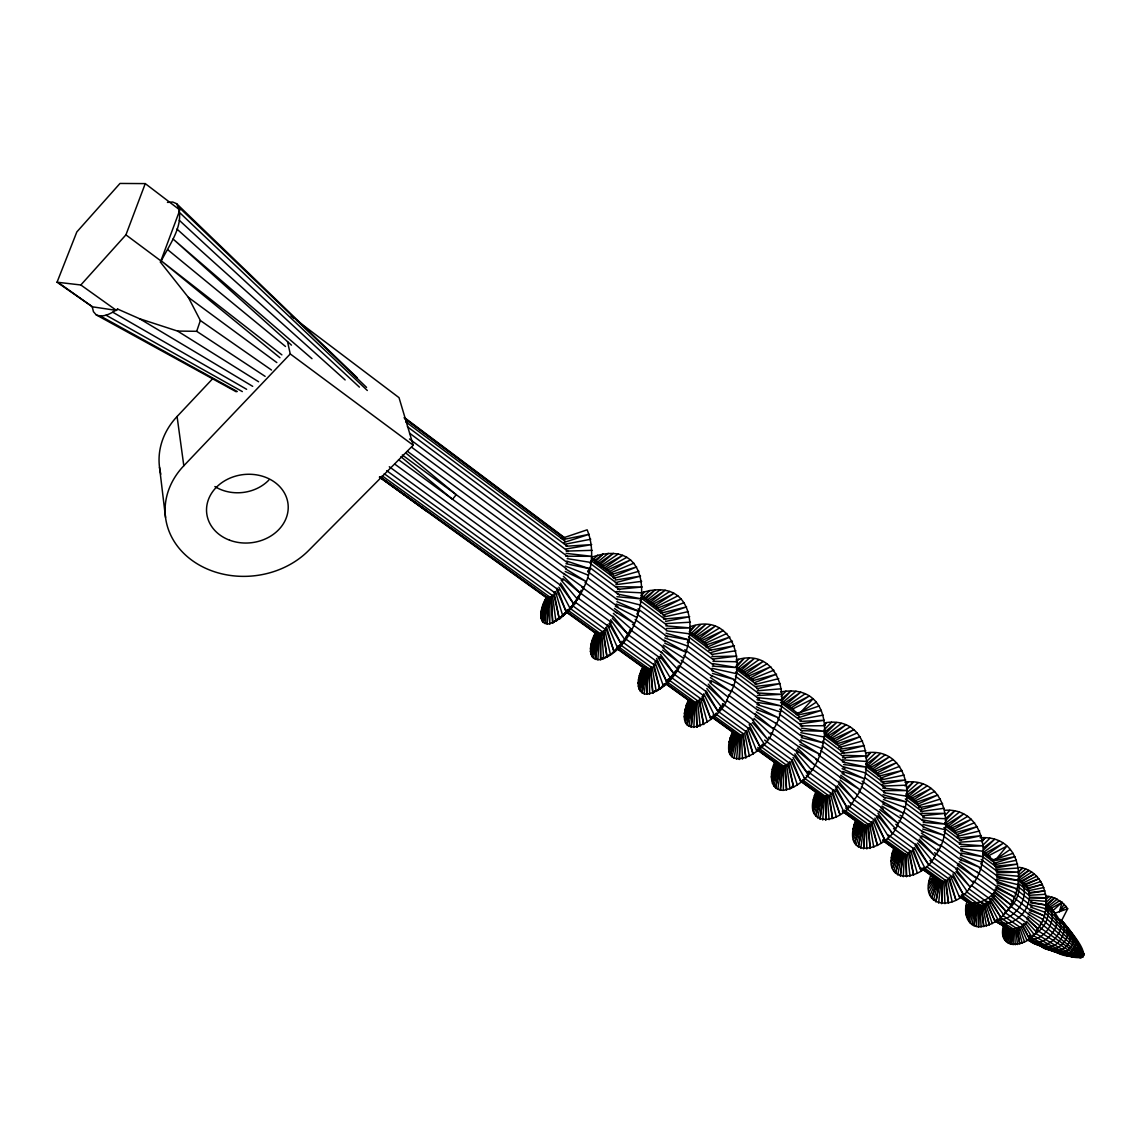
<?xml version="1.0" encoding="UTF-8"?>
<svg xmlns="http://www.w3.org/2000/svg" width="1141" height="1141" viewBox="0 0 1141 1141"><rect width="100%" height="100%" fill="white"/><g stroke="black" fill="none" stroke-linecap="round" stroke-linejoin="round"><path stroke-width="1.5" d="M600.637 632.884L600.622 659.584C585.29 661.295 590.51 639.944 595.902 632.371M600.451 633.768L600.622 659.584C647.903 645.121 665.346 532.063 592.179 557.065M944.819 810.281C985.425 807.386 993.697 862.525 970.235 887.099C955.787 911.83 917.007 908.093 931.227 874.206M545.883 598.469C541.447 605.329 535.628 625.211 549.762 623.842L549.976 597.128M904.941 782.227C946.345 776.336 955.816 829.664 934.964 855.992C923.811 880.61 880.581 887.085 893.346 849.417M824.087 725.006L826.412 722.581C870.255 716.519 875.846 773.569 854.21 799.684C841.787 825.328 799.87 829.136 816.072 791.426M826.013 795.519L825.77 820.165L825.585 796.147M775.495 760.947C769.847 770.189 768.15 790.314 783.311 790.356L783.667 765.682M1003.538 925.322C996.107 952.764 1030.893 946.873 1037.996 928.86C1053.229 908.792 1047.509 871.382 1019.227 867.345M1013.151 944.734L1013.351 930.657M732.85 730.868C713.539 778.29 766.367 756.426 773.612 729.028C792.681 700.118 778.576 646.448 736.045 660.026M978.835 907.395L978.536 926.849C1025.73 924.524 1037.14 834.057 980.076 837.736M739.938 734.647L739.368 759.492L740.195 735.132M942.195 881.551L941.653 903.672L942.68 881.152M961.449 894.772L979.092 908.122L978.536 926.849C965.928 925.793 963.218 910.104 967.525 900.406M561.201 538.581L587.144 529.823C600.836 563.312 581.867 608.324 549.762 623.842M689.806 626.837C734.319 610.849 748.296 667.385 728.029 697.008C721.697 721.454 670.708 747.683 687.866 701.173M855.336 820.907C840.56 863.252 889.067 850.045 898.238 823.517C916.765 796.575 905.526 746.171 865.491 752.989M693.871 727.487L694.826 703.07M647.945 669.681L646.733 694.284C633.697 692.687 638.318 675.144 642.697 667.399M903.287 876.716L904.385 854.124M648.117 668.398L646.733 694.284C696.31 684.828 713.824 570.471 641.884 592.635M864.921 826.07L863.666 848.847L865.334 825.029M597.87 659.84L599.424 633.854M549.049 596.558L547.167 624.056L549.035 597.855M1012.167 930.457L1011.183 944.377L1012.595 930.785M822.718 820.008L824.358 797.801M1068.86 954.974L1066.393 954.304C1098.013 966.498 1070.187 928.945 1062.328 921.571C1111.576 977.452 1063.284 955.645 1026.957 939.499M782.198 767.736L780.373 790.143L782.598 765.611M783.311 790.356C831.375 782.084 845.895 679.922 780.686 691.988M976.168 926.421L977.766 907.209M1017.872 880.396L1028.255 888.796C1034.559 906.368 1014.506 930.115 996.278 921.714L1010.184 930.329M1029.196 892.091L1018.827 883.762C1020.482 895.015 1013.921 906.182 1004.765 912.344L1023.377 925.365L1026.6 922.955L1008.173 909.791M736.544 759.221L738.912 734.547M271.501 370.041L200.36 320.521L188.322 297.33L160.425 262.116L161.28 260.861C169.638 244.131 186.454 222.68 176.613 203.683L172.676 202.014L167.456 202.399M693.785 702.942L691.189 727.159L693.685 703.327L666.344 683.459M644.194 693.928L646.947 669.539M938.601 903.102L940.954 881.993M598.526 633.697L595.488 659.427L598.526 634.767M902.93 854.067L900.335 876.088L903.258 853.882M544.956 623.599L548.208 597.684M860.827 848.148L863.837 825.799M823.203 796.618L819.994 819.238L823.388 796.447M976.696 906.867L973.972 925.651L976.782 906.853M777.763 789.33L781.4 765.711M1009.371 943.75L1011.611 929.701M734.091 758.337L737.728 735.959M678.111 666.216L677.626 669.154L661.024 651.711M688.879 726.218L692.958 701.9M646.391 667.456L642.041 692.929L646.234 669.325M547.423 597.941L543.173 622.515L547.737 598.112M593.505 658.386L597.756 634.353M1029.909 935.392L1029.31 938.629L1022.792 926.449M939.599 881.522L935.862 901.946L939.87 881.537M897.725 874.862L901.804 854.252M972.004 924.538L975.641 907.152M862.739 825.97L858.332 846.864L862.61 825.941L842.386 811.408M817.626 817.897L822.304 796.104M1007.745 942.837L1010.669 929.173M780.458 765.811L775.552 787.903L780.473 765.768M597.399 632.67L591.994 656.731L597.371 634.353M691.888 703.013L686.982 724.692L692.074 702.97M732.037 756.854L737.072 734.49M541.861 620.804L547.224 597.442M640.343 691.332L645.806 667.67M1030.052 935.463L1029.31 938.629L1022.122 924.695M562.898 578.63L580.412 593.306L581.154 590.168M933.509 900.263L938.929 879.825M546.553 597.898L541.034 618.522L545.427 603.603M722.695 703.869L721.782 707.306L706.792 688.479M1006.319 941.667L1009.4 930.129M900.848 853.354L895.5 873.107L901.205 852.527M1049.82 909.063L1062.014 902.331L1066.008 906.425L1059.49 911.616L1062.014 902.331L1054.641 897.938L1046.069 895.885M970.278 923.126L974.87 906.353M856.249 845.025L862.239 823.56M645.178 667.485L639.103 689.164L645.136 668.94M590.952 654.506L597.242 632.442M821.377 796.019L815.701 815.986L821.463 795.805M736.273 734.362L730.425 754.829L736.729 733.492M773.783 785.935L779.603 765.668M685.556 722.581L691.774 701.13M629.861 629.918L628.377 634.667L612.375 618.365M1008.829 928.631L1005.107 940.241L1009.428 928.803M596.843 632.028L590.439 651.768L596.971 633.298M540.748 615.726L546.81 597.214M58.619 282.797L92.179 306.629L93.448 311.693L96.258 314.902C103.76 318.039 111.518 313.147 117.651 309.083L139.644 318.753L177.568 331.075L196.694 331.304L200.36 320.521M968.795 921.429L974.471 904.67M690.975 701.43L684.629 719.971L691.132 701.986M938.23 878.641L931.569 898.053L938.002 879.64M638.375 686.497L644.579 668.498M893.688 870.825L900.477 851.471M778.847 765.326L772.471 783.453L778.832 765.882M546.097 598.055L540.991 612.46L546.239 599.267M729.299 752.276L735.845 733.791M860.885 824.914L854.595 842.686L861.056 824.558M814.218 813.576L820.636 795.491M675.429 671.065L674.288 674.16L659.84 656.403M145.264 183.601L119.99 183.444L76.832 231.937L57.05 282.212L80.84 284.979L125.924 234.861L145.264 183.601L179.864 210.001L160.425 262.116M643.909 668.555L638.161 683.345L644.237 668.897M590.453 648.559L596.7 632.57M973.302 905.355L967.582 919.446L973.487 905.113M735.303 733.207L728.671 749.266L735.474 733.563M684.201 716.89L691.018 700.431M720.171 707.377L718.302 711.827L705.423 692.815M92.179 306.629L57.05 282.212M596.329 632.356L591.009 644.95L596.115 634.096M541.775 608.781L545.911 599.025M771.658 780.515L778.533 764.384M819.937 794.949L813.219 810.695L819.623 796.061M930.072 895.385L936.775 879.782M853.425 839.876L860.956 822.447M899.736 851.029L892.362 868.087L899.293 852.099M1004.123 938.601L1008.402 928.803M629.618 631.886L628.377 634.667L612.917 616.197M675.6 671.25L674.288 674.16L660.439 654.435M638.489 679.808L644.365 667.114M690.034 701.102L684.315 713.41L689.606 702.799M720.356 707.52L718.302 711.827L706.079 691.061M966.655 917.236L972.645 904.77M728.586 745.843L734.704 733.406M778.076 763.571L771.359 777.164L777.862 764.541M1003.381 936.761L1007.917 927.604M592.108 641L595.859 633.512M644.009 666.686L639.359 675.914L642.754 669.81M543.116 604.773L546.282 598.526M812.734 807.414L819.766 793.651M749.238 727.673L760.505 747.74L762.088 744.659M860.057 822.433L852.755 836.653L860.086 822.675M1061.458 920.901L1067.676 908.778L1066.008 906.425M891.52 864.935L898.58 851.371M929.059 892.305L936.404 878.242M596.144 632.228L593.734 636.778L596.486 632.228M684.957 709.588L689.82 700.788M627.507 635.18L624.983 639.73L610.692 619.748M734.048 733.021L729.013 742.078L734.348 733.078M971.875 904.285L966.028 914.797L971.291 905.54M1002.882 934.736L1007.061 927.262M673.261 674.302L670.78 678.724L658.157 657.558M579.828 594.276L577.189 598.825L561.229 580.227M716.334 713.039L714.68 715.863L703.755 693.757M588.114 571.869L589.911 568.817L566.678 561.087M771.587 773.455L777.549 763.343M818.953 793.352L812.763 803.777L818.225 794.892M640.757 671.749L643.367 667.414M689.777 699.519L686.155 705.48L689.849 699.918M852.612 833.087L859.601 821.663M578.972 595.474L573.752 603.931L559.646 584.534M624.013 640.172L621.431 644.323L608.994 623.642M625.724 637.405L627.436 634.638M928.546 888.868L935.164 878.299M1006.276 926.763L1002.654 932.554L1005.777 928.275M1059.49 911.616L1064.111 904.271M670.837 676.998L667.128 682.774L656.36 661.038M959.224 895.771C970.606 909.705 990.944 901.162 997.505 887.128L977.452 872.323M965.714 912.172L971.447 903.344M729.998 738.042L733.777 732.337M777.292 762.117L772.357 769.476L776.251 763.985M712.954 716.434L710.986 719.358L701.9 696.794M813.333 799.855L818.325 792.795M857.847 822.447L852.983 829.222L857.005 823.773M673.333 674.245L667.128 682.774L656.574 658.443M824.344 725.419L826.412 722.581M712.968 716.634L710.986 719.358L702.785 696.081M891.378 857.633L897.582 849.218M627.265 636.478L621.431 644.323L609.922 622.415M970.834 902.502L965.7 909.391L970.806 902.702M934.622 877.03L928.56 885.131L933.666 878.342M981.973 841.83L985.068 837.694L981.445 841.388M687.182 642.683L689.221 639.987L666.016 633.184M636.806 614.043L638.931 611.305L616.91 601.649M625.026 639.16L617.794 648.402L607.411 624.555M672.063 675.372L663.449 686.269L654.82 661.723M866.276 758.066L870.612 752.589L865.548 757.524M576.676 600.437L570.172 608.581L558.862 587.201M641.313 595.773L644.594 591.694L642.098 594.033M773.669 765.283L775.88 762.545M578.943 597.57L573.752 603.931L560.588 583.037M1002.682 930.229L1006.02 926.15M575.449 601.806L566.535 612.688L556.623 589.797M991.229 859.915L996.164 859.159L1006.833 846.151L987.079 856.563M817.655 791.811L814.446 795.719L816.714 793.066M689.521 632.314L695.169 625.496L690.12 630.174M618.408 646.747L614.115 651.91L605.7 627.65M904.97 785.907L908.35 781.913M664.205 684.015L659.783 689.164L653.522 666.002M666.415 681.434L668.612 678.852M906.596 789.872L913.342 782.027L906.91 787.861M736.986 666.586L743.961 658.514L736.316 665.403M853.896 825.143L857.162 821.363M965.999 906.482L969.465 902.517L979.092 908.122L982.572 908.222M736.359 661.994L738.698 659.327M895.542 849.703L892.091 853.611L895.642 849.646M1045.641 900.078L1049.021 896.298M929.102 881.166L933.652 876.117M92.221 306.786L116.439 310.409L117.651 309.083M792.353 786.277L789.986 788.887L786.548 764.299M795.705 713.096L800.64 712.326L813.048 698.763L793.066 708.761M781.114 696.352L785.935 691.118M945.162 815.373L949.811 810.31M623.557 641.727L614.115 651.91L606.47 626.865M664.618 683.972L659.783 689.164L653.807 663.834M160.838 474.157A79.185 67.49 -5.2 0 1 177.083 416.508L212.511 378.869M945.376 820.778L954.66 810.937L945.532 818.553M587.743 571.099L589.911 568.817L565.993 563.697M296.746 320.364L399.022 397.653L413.213 445.218L308.655 550.49A81.867 68.66 -6.3 0 1 194.056 561.786A81.867 68.66 -6.3 0 1 183.815 465.756L290.256 353.938L287.503 341.601L173.061 239.025L311.992 358.688M575.749 603.033L566.535 612.688L557.193 588.171M573.367 605.415L562.884 616.211L555.439 591.523M1017.872 872.879L1022.564 868.044L1018.699 871.482M622.358 642.654L610.492 654.82L604.687 629.746M824.173 729.812L831.547 722.253M825.585 733.706L836.524 722.524L824.216 732.479M594.703 562.456L603.033 553.984L594.732 560.645M658.614 689.021L656.218 691.432L652.124 666.886M645.578 599.325L655.248 589.712L644.194 598.426M571.698 606.812L559.318 619.121L553.913 594.875M982.743 845.338L989.917 838.236M592.807 559.931L597.642 555.225M642.625 597.499L649.971 590.396M609.494 654.663L606.998 657.073L603.133 632.599M983.271 850.259L994.581 839.362L983.485 847.806M694.541 635.138L705.552 624.612L691.76 635.123M866.86 761.161L875.618 752.775M868.044 765.269L880.424 753.573L866.704 763.871M1047.024 905.127L1054.641 897.938L1046.297 904.471M690.519 634.082L700.431 624.74M1045.741 902.702L1051.888 896.983M655.319 690.719L652.809 693.043L650.456 668.597M1052.145 911.359L1062.014 902.331M740.98 670.58L754.044 658.756L740.281 668.712M572.097 607.611L559.318 619.121L553.97 591.979M737.813 668.498L749.095 658.328M609.565 654.763L606.998 657.073L603.375 630.588M617.281 647.846L619.863 645.535M906.767 792.838L918.177 782.74M655.39 690.79L652.809 693.043L650.741 666.843M696.01 702.942L696.894 727.159L699.547 724.835M559.874 617.923L555.909 621.374L552.472 595.06M562.527 615.627L570.486 608.738M908.222 796.66L922.784 784.052L906.895 794.992M780.772 699.69L791.07 690.847L781.528 701.259L797.188 712.925M782.683 702.571L796.033 691.189M786.334 704.425L800.768 692.173L783.51 703.869M600.123 564.538L613.373 553.342L597.214 564.353M606.327 656.432L603.675 658.671L601.778 632.542M1018.956 874.819L1025.759 869.085M596.144 563.354L608.296 553.342M559.461 617.381L552.7 622.943L551.074 596.786M564.881 612.945L568.945 609.608M649.329 603.09L665.217 590.225L647.788 601.607M945.761 823.103L959.296 812.164M1017.972 879.083L1028.783 870.426L1018.613 877.486M646.847 600.423L660.339 589.64M826.569 735.118L841.302 723.408M1047.852 906.596L1057.265 899.151M947.686 826.526L963.66 813.961L947.03 824.33M829.179 737.956L845.823 724.906L827.838 736.145M603.304 657.473L600.622 659.584L603.404 657.501M559.718 617.552L552.7 622.943L551.331 596.743M562.527 615.398L569.559 610.007M698.463 639.003L715.107 626.266L697.065 637.348M695.653 636.421L710.458 625.111M1080.213 957.556L1082.281 957.285L1074.123 956.743L1082.567 957.185C1064.382 955.231 1048.422 943.707 1032.634 935.263C1043.972 930.157 1052.644 914.911 1045.684 903.273C1055.596 909.562 1060.602 922.627 1052.715 932.511C1047.595 940.726 1035.8 946.174 1027.228 939.628M869.442 766.353L884.974 754.985M983.242 852.598L998.988 841.06M741.807 671.949L758.736 659.812M872.637 768.877L889.224 756.982L869.984 767.907M745.743 673.889L763.129 661.495L743.861 672.463M986.266 855.237L1003.096 843.342L983.67 854.138M603.732 568.503L622.715 555.325L601.706 567.063M996.164 859.159L1010.17 849.489M601.065 565.779L618.194 554.013M805.232 693.771L787.59 705.509L780.53 700.061M909.334 797.787L927.091 785.949M1049.363 907.494L1059.718 900.62M790.699 708.176L809.34 695.967L788.003 707.021M996.706 877.8L1018.728 880.495L1031.649 872.081M650.57 603.974L669.796 591.452M653.879 606.456L674.031 593.334L652.552 604.502M800.64 712.326L816.328 702.129M913.727 799.627L931.056 788.431L911.188 798.5M1022.422 881.337L1034.288 874.035L1020.154 881.537M700.474 639.545L719.429 628.049M831.104 738.498L850.002 727.017M704.097 642.026L723.365 630.46L701.444 640.828M950.111 826.854L967.696 816.343M834.527 741.122L853.81 729.698L831.96 739.796M951.865 830.448L971.348 819.267L950.938 828.295M605.671 569.059L626.851 557.293M746.157 675.472L767.151 663.805M609.18 571.741L630.588 559.903L606.499 570.357M873.592 770.232L893.118 759.578M749.48 678.296L770.774 666.715L748.482 676.1M1009.828 929.858L1002.896 925.708C1008.644 930.814 1017.415 929.287 1023.377 925.365M876.744 773.156L896.598 762.716L874.306 771.673M656.26 606.869L677.868 595.844M659.484 609.893L681.263 598.968L656.959 608.338M1022.935 883.063L1036.713 876.259M914.54 801.139L934.636 791.469M704.881 643.553L726.874 633.469M917.407 804.334L937.774 795.006L915.125 802.693M1024.775 885.159L1038.895 878.755L1024.133 884.432M706.236 647.589L729.912 637.049L705.438 645.164M835.226 742.62L857.191 732.95M609.822 573.267L633.854 563.141M839.548 745.33L860.114 736.715L836.282 743.989M954.019 831.218L974.585 822.704M612.603 576.804L636.621 566.949L610.25 574.879M751.648 679.152L773.926 670.181M956.6 834.656L977.366 826.612L955.088 832.716M754.258 682.746L776.593 674.174L752.689 680.706M877.286 774.782L899.636 766.367M659.983 611.576L684.172 602.662M1036.356 929.715L1068.047 949.868L1079.5 955.759L1083.351 956.6L1069.573 948.356L1039.109 926.977M663.078 615.156L686.568 606.884L660.881 613.159M880.339 778.176L902.174 770.503L878.213 776.279M991.928 860.614L1013.08 853.311M1025.83 886.671L1040.806 881.48M1054.883 913.214L1067.676 908.778M796.019 713.909L819.124 706.008M1083.037 956.515L1040.35 923.012M1035.786 933.566C1050.048 941.796 1067.619 954.603 1082.723 956.828M563.968 542.46L589.227 534.288L563.483 539.451M993.797 863.452L1014.905 856.677L992.798 861.07M797.887 717.874L821.406 710.358L797.16 715.065M708.803 648.487L732.451 641.156M918.419 805.86L940.426 799.028M1027.271 889.067L1042.446 884.418L1027.47 888.097M1081.982 957.299L1082.353 957.099M710.943 652.538L734.447 645.735L708.918 650.413M920.559 809.682L942.58 803.464L918.591 807.671M613.444 578.43L638.874 571.284M838.835 747.54L862.525 740.965M615.427 582.694L640.557 576.119L615.142 580.084M1083.322 956.158L1069.088 942.209L1042.318 919.617M840.831 751.548L864.407 745.615L840.603 749.081M755.1 684.5L778.747 678.638M957.47 836.31L979.634 830.948M756.911 688.736L780.344 683.53L755.727 686.411M663.149 617.138L688.422 611.59M880.467 780.045L904.185 775.053M959.281 840.289L981.388 835.64L957.484 838.164M994.367 864.821L1016.417 860.271M1028.768 890.636L1043.815 887.555M564.538 544.314L590.753 539.237M665.445 621.446L689.706 616.711L663.634 619.064M799.599 719.415L823.16 715.136M882.136 784.195L905.669 779.959L881.009 781.842M995.537 867.987L1017.572 864.065L994.809 866.261M566.007 548.978L591.708 544.599L565.965 546.254M1013.75 931.298L995.95 919.931C1015.133 921.757 1033.261 894.801 1019.426 879.354L1026.7 885.944L1018.927 879.583M1076.491 941.753C1081.868 945.204 1078.102 953.462 1073.125 955.374C1057.564 955.488 1042.503 946.131 1028.412 939.884C1039.394 943.792 1053.186 957.27 1064.667 947.914C1070.458 943.379 1073.852 932.24 1066.322 927.761M1035.671 943.322C1045.983 946.545 1059.889 959.396 1069.573 948.356C1075.407 942.68 1073.895 933.595 1067.819 928.76M1080.17 947.501C1093.378 968.923 1049.249 948.656 1045.37 947.501C1053.828 950.924 1066.864 959.638 1073.624 948.77C1079.443 941.496 1072.312 934.194 1067.377 929.159M1029.068 893.403L1044.871 890.85L1029.382 892.519M1042.96 945.846L1038.809 944.049C1053.371 961.407 1079.3 934.65 1061.743 921.072M711.513 654.492L735.888 650.755M800.026 723.95L824.344 720.271L800.055 721.426M920.53 811.608L944.192 808.27M615.855 584.663L641.684 581.354M712.825 659.084L736.772 656.118L711.856 656.603M841.316 753.374L865.748 750.65M922.513 815.786L945.261 813.376L920.915 813.462M617.666 589.369L642.24 586.959L616.054 586.759M757.324 690.79L781.385 688.779M842.5 757.809L866.518 755.955L843.37 755.342M959.738 842.186L982.586 840.632M995.836 869.485L1018.385 868.016M1030.252 895.243L1045.641 894.273M665.731 623.599L690.419 622.202M1083.551 955.759L1069.987 940.027L1043.773 916.066M757.239 695.511L781.856 694.313L757.51 692.958M882.464 786.092L906.596 785.165M1081.468 956.728L1076.99 956.7L1081.197 957.499M996.507 872.822L1018.856 872.095L996.022 871.039M566.15 551.117L592.093 550.333M960.751 846.536L983.242 845.866L959.339 844.14M666.544 628.477L690.576 627.949L665.788 625.853M1030.109 898.038L1046.112 897.81L1030.523 897.254M1077.404 942.352L1081.112 949.127C1088.043 960.152 1067.434 956.115 1080.484 957.385M800.255 725.918L824.972 725.69M883.975 790.585L906.952 790.599L882.592 788.06M565.722 556.195L591.908 556.323L566.079 553.371M712.954 661.295L737.086 661.751M1078.744 957.099L1080.042 957.128M800.953 730.597L825.029 731.324L801.353 728.115M1079.3 957.427L1081.582 957.427L1079.015 957.299M1052.031 950.153C1059.105 952.336 1068.789 959.381 1075.05 951.922C1079.671 947.458 1077.988 940.583 1073.581 936.675M922.698 817.826L945.761 818.71M1029.909 940.997C1038.51 948.428 1051.446 945.048 1056.965 935.805C1066.179 924.581 1056.238 912.928 1047.081 905.826M615.898 591.594L642.212 592.835M712.383 666.144L736.844 667.599L712.854 663.577M842.571 759.82L866.732 761.489M923.226 822.347L945.718 824.187L922.042 819.794M161.166 261.104L125.924 234.861M996.549 874.42L1018.956 876.274M1030.965 900.092L1046.283 901.404M616.896 596.7L641.641 598.911L617.424 594.047M757.21 697.607L781.756 700.046M843.598 764.556L866.404 767.166L842.443 761.888M960.793 848.59L983.328 851.257M666.387 630.802L690.162 633.911M1030.423 902.816L1046.154 905.041L1030.893 902.174M1082.324 952.849L1083.95 955.131L1079.029 947.814L1067.491 934.493L1044.643 912.472M757.424 702.457L781.114 705.922L756.982 699.733M883.89 792.71L906.767 796.176M567.177 558.619L591.166 562.513M961.007 853.083L982.886 856.748L960.622 850.673M665.36 635.708L689.221 639.987M800.768 732.693L824.544 737.1M996.45 876.017L1018.728 880.495M883.947 797.359L906.025 801.823L882.991 794.664M1072.112 956.372L1069.359 955.488C1075.678 959.938 1084.449 948.271 1077.86 943.807C1090.368 959.895 1062.628 958.155 1055.496 951.309L1063.312 954.275M712.098 668.312L736.045 673.575M801.324 737.614L823.517 742.919L800.397 734.818M923.012 824.472L945.133 829.749M1064.853 954.332L1052.843 950.895L1049.649 948.57M996.492 879.411L1018.157 884.731M1030.195 904.827L1045.755 908.692M616.497 598.954L640.543 605.101M960.993 896.698L973.772 906.211L979.092 908.122M712.483 673.432L734.733 679.594L711.613 670.494M843.256 766.752L865.52 772.899M1067.163 955.388L1059.39 952.107M1060.888 953.006L1035.671 943.707M996.849 882.949L1017.273 888.939L996.15 881.023M922.769 829.022L944.006 835.312L922.584 826.583M1056.623 951.437L1041.22 946.174M1061.544 953.291L1064.396 954.161M581.896 587.016L583.351 587.458L563.668 573.367M757.011 704.596L779.945 711.841M616.126 604.088L638.931 611.305M960.636 855.165L981.902 862.225M1055.496 951.309L1060.117 952.863M842.871 771.444L864.122 778.618L842.129 768.649M664.832 637.919L687.752 646.106M1030.537 907.081L1045.056 912.301M1073.838 939.143L1076.006 940.241M883.476 799.499L904.77 807.457M1083.708 953.79L1083.722 954.361C1084.463 952.464 1079.914 948.371 1081.668 951.665M1044.928 908.949L1070.7 935.649L1080.213 948.043L1083.921 954.846L1082.124 951.737L1082.695 952.906M757.096 709.645L778.29 717.718L756.397 706.735M1029.667 910.247L1044.115 915.852L1029.995 909.106M1045.37 947.501L1050.561 949.526M960.722 859.829L980.419 867.645L960.066 857.233M565.351 565.993L588.157 575.135M1031.607 941.824C1040.079 947.158 1052.031 950.724 1059.105 941.211C1064.482 935.363 1067.163 924.638 1059.704 919.19M800.74 739.824L821.991 748.71M1039.922 945.219L1044.001 946.93M664.789 643.167L685.812 652.153L664.133 640.13M997.305 885.002L1016.06 893.089M1052.073 949.626L1028.797 938.316M971.134 885.231L988.377 897.839L992.699 899.75M968.78 888.782L984.597 900.292L990.588 902.945M882.806 804.034L903.03 813.005L882.25 801.296M994.638 896.013L973.216 881.066M966.27 891.563L980.69 902.032L986.865 904.856M711.214 675.429L732.921 685.556M1039.608 945.119L1028.455 939.613C1045.912 941.567 1061.358 915.353 1045.94 903.43M565.194 571.441L585.946 581.382L565.48 568.831M922.142 831.104L942.395 840.803M1065.123 954.675L1065.936 955.074M963.803 893.588L976.767 902.987L984.654 906.824M799.941 744.503L819.994 754.401L799.413 741.65M995.651 887.798L1014.563 897.14L996.663 886.742M1029.011 912.144L1042.903 919.318M615.37 606.327L636.863 617.452M1071.87 955.302L1073.282 956.044L1071.599 956.001M842.158 773.584L862.254 784.224M973.002 903.13L981.203 907.494M96.258 314.902L236.23 391.777M710.886 680.521L730.668 691.389L710.387 677.554M100.522 316.1L237.285 391.548M921.814 835.783L940.327 846.123L921.357 833.13M106.099 315.201L242.334 391.591M1029.41 936.376C1043.473 944.448 1058.064 951.965 1073.738 956.315C1076.733 956.8 1081.426 959.096 1083.208 955.359C1077.874 936.133 1058.848 921.4 1045.726 906.667M112.816 312.235L246.613 389.295M756.283 711.841L776.151 723.48M959.353 861.598L978.465 872.908M139.644 318.753L252.703 386.343M1012.138 931.313L995.851 921.243M1002.754 924.909L1005.549 926.592M614.942 611.605L634.367 623.457L614.471 608.495M1016.973 931.413L999.388 920.045M839.662 777.149L859.943 789.658L840.746 775.252M177.568 331.075L258.608 381.764M1019.056 930.043L1000.229 917.535M663.335 645.064L683.445 658.072M881.964 806.088L900.834 818.382M994.952 889.367L1012.794 901.048M1028.226 913.984L1041.476 922.655M196.694 331.304L265.126 376.359M995.565 920.915L998.332 922.755M1062.813 923.34L1066.978 927.676M978.736 909.291L966.441 900.976L974.742 906.824M961.934 895.942L963.888 898.78L974.557 906.097M1019.954 927.205L1002.525 915.267M755.142 716.42L773.612 729.028L754.8 713.539M957.299 865.106L976.083 877.957L958.454 863.509M973.772 906.211L976.61 908.236M80.84 284.979L116.439 310.409M799.014 746.599L817.555 759.892M380.538 477.751L424.937 509.571M380.495 476.967L549.406 598.982M566.735 611.505L599.938 635.48M617.267 648.002L647.575 669.895M712.54 716.819L739.967 736.644M757.296 749.152L783.282 767.922M802.052 781.485L825.157 798.172M842.472 810.68L865.577 827.368M882.892 839.876L904.556 855.522M921.871 868.03L942.095 882.635M960.85 896.198L975.897 907.266M380.324 477.352L536.184 589.926M539.08 592.008L547.751 598.269M566.535 611.833L596.871 633.74M617.11 648.359L646.006 669.225M666.23 683.83L692.245 702.614M712.469 717.218L737.029 734.961M760.148 751.662L780.387 766.267M800.611 780.872L822.276 796.518M843.955 812.178L861.298 824.701M882.963 840.347L900.306 852.869M921.985 868.529L937.873 879.996M379.354 477.109L549.548 599.981M566.849 612.475L598.583 635.394M617.338 648.929L647.632 670.808M666.387 684.343L693.799 704.125M711.114 716.634L738.512 736.416M757.267 749.965L783.239 768.706M800.554 781.2L823.631 797.873M882.777 840.575L902.973 855.151M921.728 868.7L940.469 882.235M384.246 473.715L552.914 595.916M570.215 608.453L604.816 633.512M620.675 645.007L652.395 667.984M668.255 679.48L699.975 702.457M715.821 713.938L743.219 733.791M760.519 746.328L787.918 766.167M803.763 777.649L829.721 796.461M845.581 807.942L870.084 825.699M887.384 838.236L909.006 853.896M926.307 866.433L946.502 881.052M382.178 475.854L551.189 598.084M567.077 609.579L601.749 634.653M617.638 646.134L650.869 670.166M666.758 681.662L697.094 703.598M712.982 715.093L741.878 735.988M757.767 747.469L785.208 767.322M802.551 779.859L827.097 797.616M844.44 810.153L867.545 826.868M884.888 839.405L906.553 855.08M923.882 867.616L944.106 882.235M386.713 470.691L556.837 594.233M572.682 605.757L605.842 629.832M621.702 641.342L654.863 665.431M670.723 676.941L702.442 699.975M718.302 711.485L747.127 732.436M762.987 743.946L790.385 763.842M806.245 775.352L832.188 794.207M848.048 805.717L872.565 823.517M888.411 835.027L911.488 851.785M928.788 864.35L950.41 880.053M1028.255 919.104L1011.268 906.696M389.295 466.74L558.976 590.325M574.793 601.835L609.294 626.965M625.111 638.489L658.186 662.579M674.003 674.103L704.211 696.096M720.028 707.605L750.222 729.598M764.598 740.067L791.925 759.963M807.742 771.487L835.055 791.383M850.872 802.907L875.318 820.707M891.135 832.231L914.141 848.99M929.958 860.499L952.963 877.258M394.872 464.187L560.131 584.934M577.375 597.542L611.861 622.729M627.678 634.282L660.725 658.443M676.527 669.981L706.707 692.031M722.524 703.583L751.263 724.592M768.506 737.186L795.805 757.139M811.622 768.692L837.48 787.59M853.297 799.142L879.155 818.04M893.531 828.537L916.523 845.338M933.766 857.932L955.331 873.692M398.537 459.695L562.984 580.27M580.198 592.892L613.188 617.081M630.403 629.704L661.965 652.837M679.166 665.46L709.288 687.552M726.503 700.175L753.759 720.156M770.974 732.779L798.229 752.76M814.004 764.327L839.819 783.254M857.034 795.876L879.982 812.706M895.771 824.273L920.145 842.158M934.493 852.669L957.442 869.499M379.967 476.995L426.919 511.453M402.288 454.974L565.123 574.807M582.309 587.458L616.696 612.774M632.456 624.369L663.976 647.56M681.177 660.211L711.257 682.361M728.457 695.012L755.67 715.05M772.871 727.701L800.098 747.726M815.858 759.336L841.644 778.305M858.831 790.955L883.191 808.883M898.951 820.479L921.885 837.351M937.645 848.961L959.125 864.764M974.885 876.374L994.952 891.135M188.322 297.33L276.835 362.567M993.882 892.305L1010.783 904.77L994.938 891.52M407.394 451.28L566.378 568.703M585.005 582.452L617.937 606.784M635.123 619.477L665.203 641.698M683.83 655.447L712.469 676.613M731.096 690.362L758.309 710.458M775.495 723.152L801.282 742.192M818.468 754.9L844.24 773.94M861.441 786.634L884.346 803.564M900.106 815.187L923.026 832.117M940.213 844.811L961.692 860.685M290.256 353.938L413.213 445.218M411.616 447.215L567.519 562.755M587.544 577.603L617.566 599.866M637.591 614.699L667.628 636.963M684.785 649.685L713.396 670.879M731.98 684.671L759.164 704.81M777.748 718.588L802.066 736.601M820.664 750.393L844.968 768.406M862.14 781.129L885.017 798.087M903.615 811.879L923.639 826.712M942.224 840.489L962.248 855.336M979.406 868.059L998.004 881.836M1011.226 901.148L1029.553 914.825M409.491 438.985L568.004 556.851M587.986 571.712L619.406 595.074M637.976 608.88L666.529 630.117M687.952 646.048L713.653 665.16M733.649 680.022L759.35 699.133M779.332 713.995L802.18 730.982M822.176 745.857L845.025 762.844M865.021 777.706L885.002 792.567M903.572 806.373L924.994 822.304M943.55 836.111L962.12 849.917M980.675 863.723L999.245 877.515M407.408 426.734L567.205 546.168M590.025 563.226L617.138 583.493M639.973 600.551L665.645 619.748M688.479 636.806L712.726 654.934M735.56 672.006L758.38 689.064M781.214 706.122L801.182 721.055M824.016 738.113L843.983 753.046M865.391 769.048L883.933 782.911M905.326 798.9L922.456 811.693M943.849 827.696L960.979 840.489M982.372 856.492L996.635 867.146M409.59 433.195L568.204 551.474M589.64 567.462L619.649 589.84M639.645 604.759L666.8 624.997M688.237 640.985L713.952 660.168M735.389 676.142L759.678 694.27M779.688 709.189L802.551 726.232M822.547 741.151L845.424 758.195M865.42 773.113L885.43 788.032M905.426 802.95L924.01 816.799M944.021 831.718L961.164 844.511M981.174 859.43L998.318 872.223M1013.436 897.339L1031.649 911.203M404.855 417.906L564.367 537.525M591.437 557.821L612.788 573.837M641.285 595.203L656.945 606.955M689.706 631.515L706.792 644.337M736.701 666.758L748.097 675.315M780.843 699.875L793.665 709.488M825 732.978L834.97 740.466M866.304 763.957L876.274 771.43M906.182 793.865L916.152 801.339M944.634 822.704L953.177 829.108M983.086 851.543L990.203 856.877M404.042 417.777L562.342 536.47M592.293 558.919L605.129 568.546M642.198 596.344L652.181 603.831M689.264 631.629L697.821 638.047M736.33 666.915L743.461 672.263M824.743 733.207L830.448 737.485M866.105 764.228L870.383 767.422M906.04 794.165L910.318 797.374M405.069 418.989L564.766 538.695M591.851 559.004L613.245 575.035M641.755 596.415L661.723 611.376M690.248 632.756L707.349 645.578M735.874 666.957L752.974 679.794M824.273 733.235L838.535 743.918M865.62 764.228L878.456 773.84M906.981 795.22L918.391 803.777M945.475 824.087L955.459 831.561M982.544 851.871L992.527 859.358M405.882 421.928L565.437 541.404M591.081 560.602L615.299 578.729M640.942 597.927L665.16 616.069M689.378 634.196L710.743 650.199M736.387 669.396L756.326 684.329M780.544 702.471L799.071 716.334M824.701 735.531L841.801 748.339M866.019 766.467L883.12 779.26M905.911 796.332L921.571 808.07M945.789 826.198L958.611 835.797M982.829 853.939L995.651 863.537M963.888 898.78L971.89 904.799L970.292 903.059M291.069 316.071L293.907 318.211M1015.076 893.346L1031.963 906.425M879.825 809.639L898.238 823.517L880.98 808.042M662.65 650.142L680.692 663.762L662.336 647.132M1016.089 889.324L1031.678 901.561M281.87 354.851L161.28 260.861L279.944 357.732M1019.141 887.47L1029.524 895.714M920.274 837.394L937.831 851.2M709.873 682.675L728.029 697.008M1027.913 916.223L1039.836 925.85M167.784 249.751L285.507 346.479M400.89 456.714L452.535 499.287L456.229 494.681L405.754 452.948M796.332 749.808L814.76 765.126L797.473 748.125M840.076 780.016L857.233 794.835M613.359 613.373L631.529 629.219M1026.543 918.619L1037.996 928.86L1026.871 917.935M287.503 341.601L291.454 345.138M176.941 229.07L345.138 379.939M976.767 902.987L981.417 907.181M919.304 841.773L934.964 855.992L919.19 839.22M708.447 687.096L725.048 702.343L708.276 684.201M179.28 220.27L359.415 387.127M992.998 893.717L1008.558 908.293M957.142 867.517L973.316 882.706M179.993 212.953L367.331 390.493M754.03 718.431L770.717 734.305M179.08 207.362L366.561 387.412M176.613 203.683L357.29 377.842M838.535 784.024L854.21 799.684L838.492 781.357M563.369 576.276L580.412 593.306M980.69 902.032L985.125 906.482M879.583 812.135L895.286 828.323M1033.061 941.411L1034.259 942.68M991.672 896.313L1006.134 911.588L991.572 894.501M1049.392 907.879L1045.883 904.171L1051.517 909.306M955.944 871.638L970.235 887.099L955.973 869.2M1026.629 921.443L1036.014 931.655M752.432 722.538L767.522 739.225L752.404 719.786M984.597 900.292L987.806 903.872M796.461 752.775L811.636 770.004M877.857 815.815L892.048 832.759L877.957 813.291M917.592 842.999L931.798 860.4M988.377 897.839L990.459 900.406M1025.345 922.983L1033.874 934.237M991.258 898.324L1003.552 914.597M794.707 756.512L808.27 774.468L809.012 771.287L808.27 774.468L794.806 753.916M837.266 785.721L850.886 804.134M1069.516 931.955L1071.442 934.579M915.096 845.424L928.389 864.365L915.952 843.955M954.204 872.651L966.883 891.064M750.764 723.708L764.099 743.732M990.117 901.162L1000.828 917.335L990.088 899.493M835.383 789.087L847.378 808.128L835.611 786.648M1023.448 923.511L1031.635 936.561M876.545 817.327L888.582 836.738M952.578 876.202L963.332 894.558L952.863 873.992M793.038 757.467L804.705 778.476M1080.784 947.9L1083.536 953.477M1081.112 949.127L1081.91 950.596M988.505 901.561L998.033 919.746M874.562 820.308L884.945 840.218L874.89 818.054M914.369 847.663L924.795 867.859M749.181 724.606L760.505 747.74M791.398 761.047L801.025 781.956L792.096 759.749M833.729 789.814L843.712 811.608M986.452 902.36L995.152 921.828L987.265 902.46M1021.366 927.519L1026.943 940.412M912.315 850.23L921.087 870.811L912.729 848.162M950.838 876.744L959.638 897.539M1082.538 951.879L1083.009 953.035M747.583 728.386L756.811 751.22M872.922 820.821L881.223 843.156M831.974 792.995L839.99 814.531L832.374 790.884M1019.341 926.72L1024.532 941.895M985.624 904.029L992.256 923.582M948.742 878.912L955.901 899.964L949.226 877.044M789.772 761.532L797.302 784.865M745.686 730.982L753.089 754.13L746.528 730.511M910.889 851.143L917.335 873.207M871.096 823.588L877.486 845.524L871.553 821.677M700.845 698.905L707.277 722.253M984.013 905.227L989.375 924.966L984.383 904.628M1018.214 928.118L1022.136 943.079M830.406 793.252L836.253 816.87M787.861 763.671L793.594 787.19L788.645 763.443M947.315 879.611L952.15 901.789M908.835 852.869L913.613 875.004L909.348 851.172M744.574 732.893L749.423 756.426M698.977 701.087L703.655 724.535L699.305 699.133M1016.873 928.617L1019.769 943.949L1017.33 930.2M982.786 905.669L986.523 925.979M869.585 823.617L873.792 847.278M828.794 796.646L832.602 818.596L829.222 794.949M945.29 880.895L948.485 903.03L945.918 880.082M177.083 416.508L183.815 465.756M742.591 733.52L745.872 758.095L743.19 733.535M981.502 908.036L983.742 926.635L981.602 905.954M159.498 467.168L165.545 517.486M907.466 853.311L909.99 876.188M1015.946 930.528L1017.472 944.52M867.788 825.513L870.212 848.433L868.272 824.03M697.607 701.715L700.175 726.175M827.225 795.348L829.079 819.694M784.837 765.54L786.534 789.943L785.35 765.782M1014.606 930.685L1015.248 944.777M980.219 908.179L981.075 926.92M943.949 881.137L944.962 903.658M741.422 734.989L742.491 759.107M905.626 854.138L906.524 876.759L906.154 854.595M696.31 701.43L696.894 727.159M649.2 668.298L649.628 693.999M866.49 825.057L866.818 848.947M268.805 480.133A39.593 33.731 -5.2 0 1 214.879 486.565M897.568 851.1L891.178 861.441L897.596 851.186M229.555 540.164A40.933 34.316 -6.3 0 0 288.117 504.835A40.933 34.316 -6.3 0 0 224.449 480.946A40.933 34.316 -6.3 0 0 229.555 540.164"/></g></svg>
